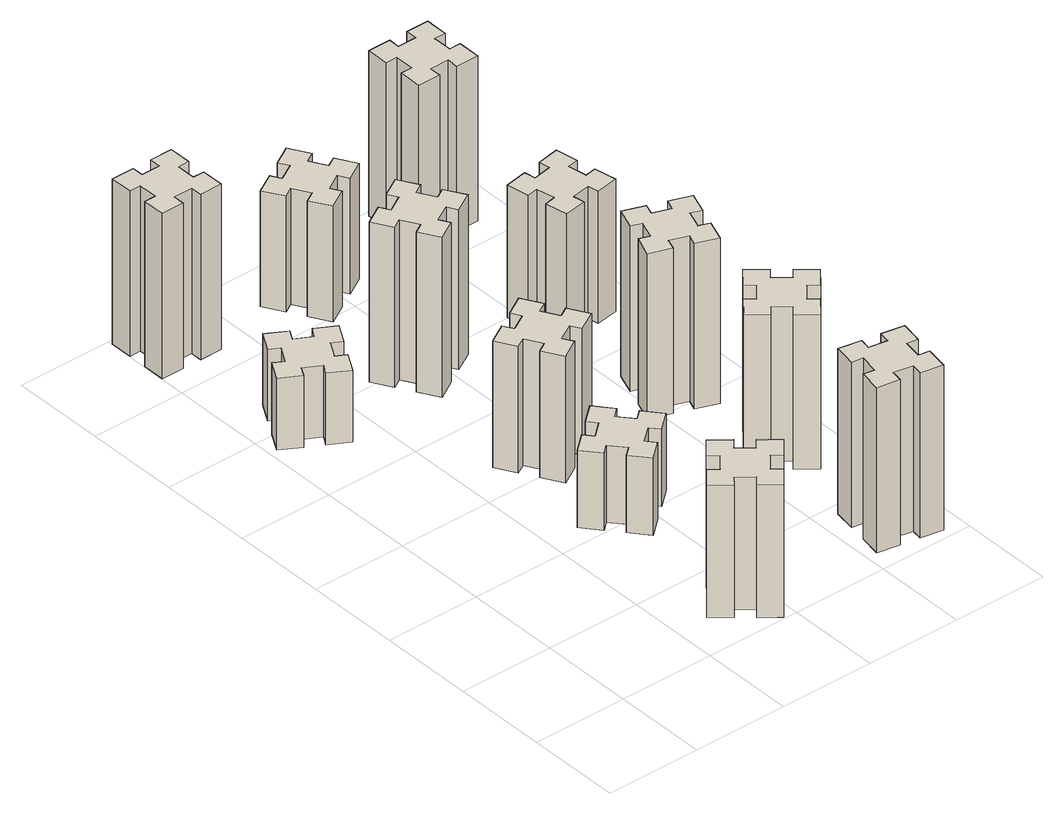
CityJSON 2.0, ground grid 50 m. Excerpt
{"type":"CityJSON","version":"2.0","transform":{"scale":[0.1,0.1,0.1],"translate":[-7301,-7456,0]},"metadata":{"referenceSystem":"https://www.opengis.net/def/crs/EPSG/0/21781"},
"CityObjects":{
"building1":{"type":"Building","attributes":{"class":"1000","function":"1000","usage":"1000","yearOfConstruction":2016,"roofType":"1000","measuredHeight":72,"storeysAboveGround":30,"storeysBelowGround":0},"geometry":[{"type":"Solid","lod":"1","boundaries":[[[[0,1,2,3,4,5,6,7,8,9,10,11,12,13,14,15,16,17,18,19]],[[17,16,20,21]],[[16,15,22,20]],[[15,14,23,22]],[[14,13,24,23]],[[13,12,25,24]],[[12,11,26,25]],[[11,10,27,26]],[[10,9,28,27]],[[9,8,29,28]],[[8,7,30,29]],[[7,6,31,30]],[[6,5,32,31]],[[5,4,33,32]],[[4,3,34,33]],[[3,2,35,34]],[[2,1,36,35]],[[1,0,37,36]],[[0,19,38,37]],[[19,18,39,38]],[[18,17,21,39]],[[24,25,26,27,28,29,30,31,32,33,34,35,36,37,38,39,21,20,22,23]]]]}]},
"building2":{"type":"Building","attributes":{"class":"1000","function":"1000","usage":"1000","yearOfConstruction":2016,"roofType":"1000","measuredHeight":39,"storeysAboveGround":30,"storeysBelowGround":0},"geometry":[{"type":"Solid","lod":"1","boundaries":[[[[40,41,42,43,44,45,46,47,48,49,50,51,52,53,54,55,56,57,58,59]],[[57,56,60,61]],[[56,55,62,60]],[[55,54,63,62]],[[54,53,64,63]],[[53,52,65,64]],[[52,51,66,65]],[[51,50,67,66]],[[50,49,68,67]],[[49,48,69,68]],[[48,47,70,69]],[[47,46,71,70]],[[46,45,72,71]],[[45,44,73,72]],[[44,43,74,73]],[[43,42,75,74]],[[42,41,76,75]],[[41,40,77,76]],[[40,59,78,77]],[[59,58,79,78]],[[58,57,61,79]],[[64,65,66,67,68,69,70,71,72,73,74,75,76,77,78,79,61,60,62,63]]]]}]},
"building3":{"type":"Building","attributes":{"class":"1000","function":"1000","usage":"1000","yearOfConstruction":2016,"roofType":"1000","measuredHeight":90,"storeysAboveGround":30,"storeysBelowGround":0},"geometry":[{"type":"Solid","lod":"1","boundaries":[[[[80,81,82,83,84,85,86,87,88,89,90,91,92,93,94,95,96,97,98,99]],[[97,96,100,101]],[[96,95,102,100]],[[95,94,103,102]],[[94,93,104,103]],[[93,92,105,104]],[[92,91,106,105]],[[91,90,107,106]],[[90,89,108,107]],[[89,88,109,108]],[[88,87,110,109]],[[87,86,111,110]],[[86,85,112,111]],[[85,84,113,112]],[[84,83,114,113]],[[83,82,115,114]],[[82,81,116,115]],[[81,80,117,116]],[[80,99,118,117]],[[99,98,119,118]],[[98,97,101,119]],[[104,105,106,107,108,109,110,111,112,113,114,115,116,117,118,119,101,100,102,103]]]]}]},
"building4":{"type":"Building","attributes":{"class":"1000","function":"1000","usage":"1000","yearOfConstruction":2016,"roofType":"1000","measuredHeight":42,"storeysAboveGround":30,"storeysBelowGround":0},"geometry":[{"type":"Solid","lod":"1","boundaries":[[[[120,121,122,123,124,125,126,127,128,129,130,131,132,133,134,135,136,137,138,139]],[[137,136,140,141]],[[136,135,142,140]],[[135,134,143,142]],[[134,133,144,143]],[[133,132,145,144]],[[132,131,146,145]],[[131,130,147,146]],[[130,129,148,147]],[[129,128,149,148]],[[128,127,150,149]],[[127,126,151,150]],[[126,125,152,151]],[[125,124,153,152]],[[124,123,154,153]],[[123,122,155,154]],[[122,121,156,155]],[[121,120,157,156]],[[120,139,158,157]],[[139,138,159,158]],[[138,137,141,159]],[[144,145,146,147,148,149,150,151,152,153,154,155,156,157,158,159,141,140,142,143]]]]}]},
"building5":{"type":"Building","attributes":{"class":"1000","function":"1000","usage":"1000","yearOfConstruction":2016,"roofType":"1000","measuredHeight":69,"storeysAboveGround":30,"storeysBelowGround":0},"geometry":[{"type":"Solid","lod":"1","boundaries":[[[[160,161,162,163,164,165,166,167,168,169,170,171,172,173,174,175,176,177,178,179]],[[177,176,180,181]],[[176,175,182,180]],[[175,174,183,182]],[[174,173,184,183]],[[173,172,185,184]],[[172,171,186,185]],[[171,170,187,186]],[[170,169,188,187]],[[169,168,189,188]],[[168,167,190,189]],[[167,166,191,190]],[[166,165,192,191]],[[165,164,193,192]],[[164,163,194,193]],[[163,162,195,194]],[[162,161,196,195]],[[161,160,197,196]],[[160,179,198,197]],[[179,178,199,198]],[[178,177,181,199]],[[184,185,186,187,188,189,190,191,192,193,194,195,196,197,198,199,181,180,182,183]]]]}]},
"building6":{"type":"Building","attributes":{"class":"1000","function":"1000","usage":"1000","yearOfConstruction":2016,"roofType":"1000","measuredHeight":87,"storeysAboveGround":30,"storeysBelowGround":0},"geometry":[{"type":"Solid","lod":"1","boundaries":[[[[200,201,202,203,204,205,206,207,208,209,210,211,212,213,214,215,216,217,218,219]],[[217,216,220,221]],[[216,215,222,220]],[[215,214,223,222]],[[214,213,224,223]],[[213,212,225,224]],[[212,211,226,225]],[[211,210,227,226]],[[210,209,228,227]],[[209,208,229,228]],[[208,207,230,229]],[[207,206,231,230]],[[206,205,232,231]],[[205,204,233,232]],[[204,203,234,233]],[[203,202,235,234]],[[202,201,236,235]],[[201,200,237,236]],[[200,219,238,237]],[[219,218,239,238]],[[218,217,221,239]],[[224,225,226,227,228,229,230,231,232,233,234,235,236,237,238,239,221,220,222,223]]]]}]},
"building7":{"type":"Building","attributes":{"class":"1000","function":"1000","usage":"1000","yearOfConstruction":2016,"roofType":"1000","measuredHeight":90,"storeysAboveGround":30,"storeysBelowGround":0},"geometry":[{"type":"Solid","lod":"1","boundaries":[[[[240,241,242,243,244,245,246,247,248,249,250,251,252,253,254,255,256,257,258,259]],[[257,256,260,261]],[[256,255,262,260]],[[255,254,263,262]],[[254,253,264,263]],[[253,252,265,264]],[[252,251,266,265]],[[251,250,267,266]],[[250,249,268,267]],[[249,248,269,268]],[[248,247,270,269]],[[247,246,271,270]],[[246,245,272,271]],[[245,244,273,272]],[[244,243,274,273]],[[243,242,275,274]],[[242,241,276,275]],[[241,240,277,276]],[[240,259,278,277]],[[259,258,279,278]],[[258,257,261,279]],[[264,265,266,267,268,269,270,271,272,273,274,275,276,277,278,279,261,260,262,263]]]]}]},
"building8":{"type":"Building","attributes":{"class":"1000","function":"1000","usage":"1000","yearOfConstruction":2016,"roofType":"1000","measuredHeight":63,"storeysAboveGround":30,"storeysBelowGround":0},"geometry":[{"type":"Solid","lod":"1","boundaries":[[[[280,281,282,283,284,285,286,287,288,289,290,291,292,293,294,295,296,297,298,299]],[[297,296,300,301]],[[296,295,302,300]],[[295,294,303,302]],[[294,293,304,303]],[[293,292,305,304]],[[292,291,306,305]],[[291,290,307,306]],[[290,289,308,307]],[[289,288,309,308]],[[288,287,310,309]],[[287,286,311,310]],[[286,285,312,311]],[[285,284,313,312]],[[284,283,314,313]],[[283,282,315,314]],[[282,281,316,315]],[[281,280,317,316]],[[280,299,318,317]],[[299,298,319,318]],[[298,297,301,319]],[[304,305,306,307,308,309,310,311,312,313,314,315,316,317,318,319,301,300,302,303]]]]}]},
"building9":{"type":"Building","attributes":{"class":"1000","function":"1000","usage":"1000","yearOfConstruction":2016,"roofType":"1000","measuredHeight":84,"storeysAboveGround":30,"storeysBelowGround":0},"geometry":[{"type":"Solid","lod":"1","boundaries":[[[[320,321,322,323,324,325,326,327,328,329,330,331,332,333,334,335,336,337,338,339]],[[337,336,340,341]],[[336,335,342,340]],[[335,334,343,342]],[[334,333,344,343]],[[333,332,345,344]],[[332,331,346,345]],[[331,330,347,346]],[[330,329,348,347]],[[329,328,349,348]],[[328,327,350,349]],[[327,326,351,350]],[[326,325,352,351]],[[325,324,353,352]],[[324,323,354,353]],[[323,322,355,354]],[[322,321,356,355]],[[321,320,357,356]],[[320,339,358,357]],[[339,338,359,358]],[[338,337,341,359]],[[344,345,346,347,348,349,350,351,352,353,354,355,356,357,358,359,341,340,342,343]]]]}]},
"building10":{"type":"Building","attributes":{"class":"1000","function":"1000","usage":"1000","yearOfConstruction":2016,"roofType":"1000","measuredHeight":90,"storeysAboveGround":30,"storeysBelowGround":0},"geometry":[{"type":"Solid","lod":"1","boundaries":[[[[360,361,362,363,364,365,366,367,368,369,370,371,372,373,374,375,376,377,378,379]],[[377,376,380,381]],[[376,375,382,380]],[[375,374,383,382]],[[374,373,384,383]],[[373,372,385,384]],[[372,371,386,385]],[[371,370,387,386]],[[370,369,388,387]],[[369,368,389,388]],[[368,367,390,389]],[[367,366,391,390]],[[366,365,392,391]],[[365,364,393,392]],[[364,363,394,393]],[[363,362,395,394]],[[362,361,396,395]],[[361,360,397,396]],[[360,379,398,397]],[[379,378,399,398]],[[378,377,381,399]],[[384,385,386,387,388,389,390,391,392,393,394,395,396,397,398,399,381,380,382,383]]]]}]},
"building11":{"type":"Building","attributes":{"class":"1000","function":"1000","usage":"1000","yearOfConstruction":2016,"roofType":"1000","measuredHeight":72,"storeysAboveGround":30,"storeysBelowGround":0},"geometry":[{"type":"Solid","lod":"1","boundaries":[[[[400,401,402,403,404,405,406,407,408,409,410,411,412,413,414,415,416,417,418,419]],[[417,416,420,421]],[[416,415,422,420]],[[415,414,423,422]],[[414,413,424,423]],[[413,412,425,424]],[[412,411,426,425]],[[411,410,427,426]],[[410,409,428,427]],[[409,408,429,428]],[[408,407,430,429]],[[407,406,431,430]],[[406,405,432,431]],[[405,404,433,432]],[[404,403,434,433]],[[403,402,435,434]],[[402,401,436,435]],[[401,400,437,436]],[[400,419,438,437]],[[419,418,439,438]],[[418,417,421,439]],[[424,425,426,427,428,429,430,431,432,433,434,435,436,437,438,439,421,420,422,423]]]]}]},
"building12":{"type":"Building","attributes":{"class":"1000","function":"1000","usage":"1000","yearOfConstruction":2016,"roofType":"1000","measuredHeight":90,"storeysAboveGround":30,"storeysBelowGround":0},"geometry":[{"type":"Solid","lod":"1","boundaries":[[[[440,441,442,443,444,445,446,447,448,449,450,451,452,453,454,455,456,457,458,459]],[[457,456,460,461]],[[456,455,462,460]],[[455,454,463,462]],[[454,453,464,463]],[[453,452,465,464]],[[452,451,466,465]],[[451,450,467,466]],[[450,449,468,467]],[[449,448,469,468]],[[448,447,470,469]],[[447,446,471,470]],[[446,445,472,471]],[[445,444,473,472]],[[444,443,474,473]],[[443,442,475,474]],[[442,441,476,475]],[[441,440,477,476]],[[440,459,478,477]],[[459,458,479,478]],[[458,457,461,479]],[[464,465,466,467,468,469,470,471,472,473,474,475,476,477,478,479,461,460,462,463]]]]}]}
},
"vertices":[
[806,193,0],[883,129,0],[844,83,0],[936,6,0],[1013,98,0],[967,136,0],[1032,213,0],[1078,174,0],[1155,266,0],[1063,343,0],[1024,297,0],[948,362,0],[986,408,0],[894,485,0],[817,393,0],[863,354,0],[799,278,0],[753,316,0],[676,224,0],[768,147,0],[799,278,720],[753,316,720],[863,354,720],[817,393,720],[894,485,720],[986,408,720],[948,362,720],[1024,297,720],[1063,343,720],[1155,266,720],[1078,174,720],[1032,213,720],[967,136,720],[1013,98,720],[936,6,720],[844,83,720],[883,129,720],[806,193,720],[768,147,720],[676,224,720],
[346,2367,0],[396,2454,0],[448,2424,0],[508,2528,0],[404,2588,0],[374,2536,0],[287,2586,0],[317,2638,0],[213,2698,0],[153,2594,0],[205,2564,0],[155,2477,0],[103,2507,0],[43,2403,0],[147,2343,0],[177,2395,0],[264,2345,0],[234,2293,0],[338,2233,0],[398,2337,0],[264,2345,390],[234,2293,390],[177,2395,390],[147,2343,390],[43,2403,390],[103,2507,390],[155,2477,390],[205,2564,390],[153,2594,390],[213,2698,390],[317,2638,390],[287,2586,390],[374,2536,390],[404,2588,390],[508,2528,390],[448,2424,390],[396,2454,390],[346,2367,390],[398,2337,390],[338,2233,390],
[285,3255,0],[285,3355,0],[345,3355,0],[345,3475,0],[225,3475,0],[225,3415,0],[125,3415,0],[125,3475,0],[5,3475,0],[5,3355,0],[65,3355,0],[65,3255,0],[5,3255,0],[5,3135,0],[125,3135,0],[125,3195,0],[225,3195,0],[225,3135,0],[345,3135,0],[345,3255,0],[225,3195,900],[225,3135,900],[125,3195,900],[125,3135,900],[5,3135,900],[5,3255,900],[65,3255,900],[65,3355,900],[5,3355,900],[5,3475,900],[125,3475,900],[125,3415,900],[225,3415,900],[225,3475,900],[345,3475,900],[345,3355,900],[285,3355,900],[285,3255,900],[345,3255,900],[345,3135,900],
[883,1202,0],[806,1137,0],[768,1183,0],[676,1106,0],[753,1014,0],[799,1053,0],[863,976,0],[817,938,0],[894,846,0],[986,923,0],[948,969,0],[1024,1033,0],[1063,987,0],[1155,1064,0],[1078,1156,0],[1032,1118,0],[967,1194,0],[1013,1233,0],[936,1325,0],[844,1248,0],[967,1194,420],[1013,1233,420],[1032,1118,420],[1078,1156,420],[1155,1064,420],[1063,987,420],[1024,1033,420],[948,969,420],[986,923,420],[894,846,420],[817,938,420],[863,976,420],[799,1053,420],[753,1014,420],[676,1106,420],[768,1183,420],[806,1137,420],[883,1202,420],[844,1248,420],[936,1325,420],
[795,1614,0],[845,1527,0],[793,1497,0],[853,1393,0],[957,1453,0],[927,1505,0],[1014,1555,0],[1044,1503,0],[1148,1563,0],[1088,1667,0],[1036,1637,0],[986,1724,0],[1038,1754,0],[978,1858,0],[874,1798,0],[904,1746,0],[817,1696,0],[787,1748,0],[683,1688,0],[743,1584,0],[817,1696,690],[787,1748,690],[904,1746,690],[874,1798,690],[978,1858,690],[1038,1754,690],[986,1724,690],[1036,1637,690],[1088,1667,690],[1148,1563,690],[1044,1503,690],[1014,1555,690],[927,1505,690],[957,1453,690],[853,1393,690],[793,1497,690],[845,1527,690],[795,1614,690],[743,1584,690],[683,1688,690],
[927,2345,0],[1014,2395,0],[1044,2343,0],[1148,2403,0],[1088,2507,0],[1036,2477,0],[986,2564,0],[1038,2594,0],[978,2698,0],[874,2638,0],[904,2586,0],[817,2536,0],[787,2588,0],[683,2528,0],[743,2424,0],[795,2454,0],[845,2367,0],[793,2337,0],[853,2233,0],[957,2293,0],[845,2367,870],[793,2337,870],[795,2454,870],[743,2424,870],[683,2528,870],[787,2588,870],[817,2536,870],[904,2586,870],[874,2638,870],[978,2698,870],[1038,2594,870],[986,2564,870],[1036,2477,870],[1088,2507,870],[1148,2403,870],[1044,2343,870],[1014,2395,870],[927,2345,870],[957,2293,870],[853,2233,870],
[1824,345,0],[1725,362,0],[1736,421,0],[1617,442,0],[1597,324,0],[1656,314,0],[1638,215,0],[1579,226,0],[1558,107,0],[1677,87,0],[1687,146,0],[1785,128,0],[1775,69,0],[1893,48,0],[1914,167,0],[1855,177,0],[1872,275,0],[1931,265,0],[1952,383,0],[1834,404,0],[1872,275,900],[1931,265,900],[1855,177,900],[1914,167,900],[1893,48,900],[1775,69,900],[1785,128,900],[1687,146,900],[1677,87,900],[1558,107,900],[1579,226,900],[1638,215,900],[1656,314,900],[1597,324,900],[1617,442,900],[1736,421,900],[1725,362,900],[1824,345,900],[1834,404,900],[1952,383,900],
[1036,3217,0],[986,3304,0],[1038,3334,0],[978,3438,0],[874,3378,0],[904,3326,0],[817,3276,0],[787,3328,0],[683,3268,0],[743,3164,0],[795,3194,0],[845,3107,0],[793,3077,0],[853,2973,0],[957,3033,0],[927,3085,0],[1014,3135,0],[1044,3083,0],[1148,3143,0],[1088,3247,0],[1014,3135,630],[1044,3083,630],[927,3085,630],[957,3033,630],[853,2973,630],[793,3077,630],[845,3107,630],[795,3194,630],[743,3164,630],[683,3268,630],[787,3328,630],[817,3276,630],[904,3326,630],[874,3378,630],[978,3438,630],[1038,3334,630],[986,3304,630],[1036,3217,630],[1088,3247,630],[1148,3143,630],
[1807,876,0],[1872,953,0],[1918,914,0],[1995,1006,0],[1903,1083,0],[1864,1037,0],[1788,1102,0],[1826,1148,0],[1734,1225,0],[1657,1133,0],[1703,1094,0],[1639,1018,0],[1593,1056,0],[1516,964,0],[1608,887,0],[1646,933,0],[1723,869,0],[1684,823,0],[1776,746,0],[1853,838,0],[1723,869,840],[1684,823,840],[1646,933,840],[1608,887,840],[1516,964,840],[1593,1056,840],[1639,1018,840],[1703,1094,840],[1657,1133,840],[1734,1225,840],[1826,1148,840],[1788,1102,840],[1864,1037,840],[1903,1083,840],[1995,1006,840],[1918,914,840],[1872,953,840],[1807,876,840],[1853,838,840],[1776,746,840],
[1740,1712,0],[1646,1746,0],[1667,1802,0],[1554,1843,0],[1513,1730,0],[1569,1710,0],[1535,1616,0],[1479,1637,0],[1437,1524,0],[1550,1483,0],[1571,1539,0],[1665,1505,0],[1644,1449,0],[1757,1407,0],[1798,1520,0],[1742,1541,0],[1776,1635,0],[1832,1614,0],[1873,1727,0],[1760,1768,0],[1776,1635,900],[1832,1614,900],[1742,1541,900],[1798,1520,900],[1757,1407,900],[1644,1449,900],[1665,1505,900],[1571,1539,900],[1550,1483,900],[1437,1524,900],[1479,1637,900],[1535,1616,900],[1569,1710,900],[1513,1730,900],[1554,1843,900],[1667,1802,900],[1646,1746,900],[1740,1712,900],[1760,1768,900],[1873,1727,900],
[1685,2482,0],[1587,2465,0],[1577,2524,0],[1458,2503,0],[1479,2385,0],[1538,2395,0],[1556,2297,0],[1497,2287,0],[1517,2168,0],[1636,2189,0],[1625,2248,0],[1724,2266,0],[1734,2207,0],[1852,2227,0],[1831,2346,0],[1772,2335,0],[1755,2434,0],[1814,2444,0],[1793,2562,0],[1675,2541,0],[1755,2434,720],[1814,2444,720],[1772,2335,720],[1831,2346,720],[1852,2227,720],[1734,2207,720],[1724,2266,720],[1625,2248,720],[1636,2189,720],[1517,2168,720],[1497,2287,720],[1556,2297,720],[1538,2395,720],[1479,2385,720],[1458,2503,720],[1577,2524,720],[1587,2465,720],[1685,2482,720],[1675,2541,720],[1793,2562,720],
[1605,3195,0],[1705,3195,0],[1705,3135,0],[1825,3135,0],[1825,3255,0],[1765,3255,0],[1765,3355,0],[1825,3355,0],[1825,3475,0],[1705,3475,0],[1705,3415,0],[1605,3415,0],[1605,3475,0],[1485,3475,0],[1485,3355,0],[1545,3355,0],[1545,3255,0],[1485,3255,0],[1485,3135,0],[1605,3135,0],[1545,3255,900],[1485,3255,900],[1545,3355,900],[1485,3355,900],[1485,3475,900],[1605,3475,900],[1605,3415,900],[1705,3415,900],[1705,3475,900],[1825,3475,900],[1825,3355,900],[1765,3355,900],[1765,3255,900],[1825,3255,900],[1825,3135,900],[1705,3135,900],[1705,3195,900],[1605,3195,900],[1605,3135,900],[1485,3135,900]
]}
